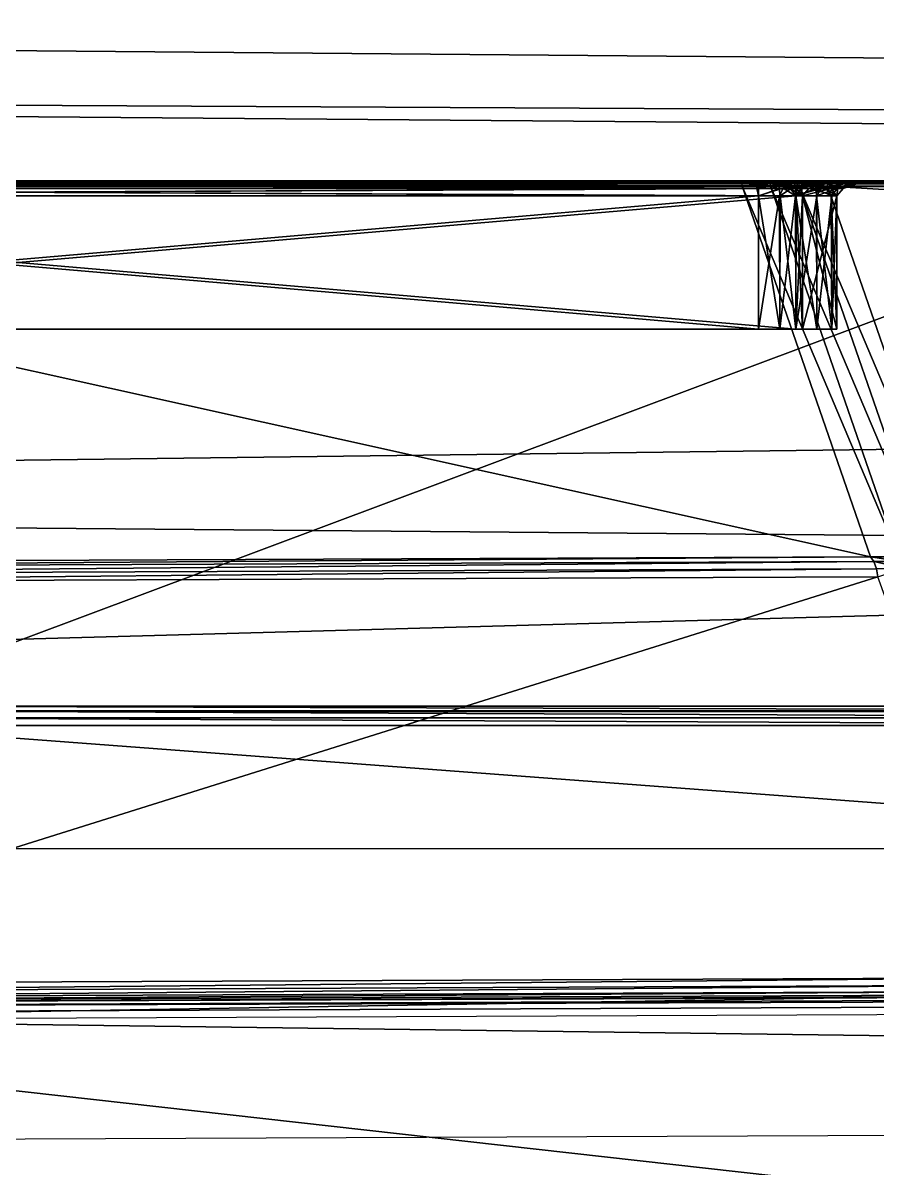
# Model space of a CAD drawing. Extents: x -508 to 86, y -225 to -3.
# Drawn here: x -280.59 to -268.89, y -26.24 to -10.56 of the extents above; entities that cross this region are included whole.
import ezdxf

# ---------------------------------------------------------------- set-up
doc = ezdxf.new("R2010")
doc.units = 0
doc.header["$MEASUREMENT"] = 0
doc.layers.get('0').update_dxf_attribs({"linetype": 'CONTINUOUS'})

msp = doc.modelspace()

# ---------------------------------------------------------------- linework, layer by layer
at = {"color": 253, "true_color": 0x8f95b4}
for points in [[(-55.388, -12.787, 1.296), (-316.626, -19.987, 6.479), (-327.253, -10.555, 6.693)], [(-55.388, -12.787, 1.296), (-327.253, -10.555, 6.693), (-326.92, -11.459, 4.474)], [(-55.388, -12.787, 1.296), (-326.92, -11.459, 4.474), (-55.58, -13.686, -0.913)], [(-55.58, -13.686, -0.913), (-326.92, -11.459, 4.474), (-325.08, -17.108, -7.264)], [(-55.388, -12.787, 1.296), (-65.294, -19.987, 1.412), (-316.626, -19.987, 6.479)], [(-55.58, -13.686, -0.913), (-325.08, -17.108, -7.264), (-56.735, -19.311, -12.591)]]:
    msp.add_3dface(points, dxfattribs=at)
at = {"color": 252}
for points in [[(-291.725, -12.72, 86.892), (-291.891, -12.72, 88.942), (-270.749, -12.72, 87.987)], [(-291.887, -12.729, 89.061), (-270.749, -12.72, 87.987), (-291.891, -12.72, 88.942)], [(-268.98, -17.867, 101.385), (-270.738, -12.79, 88.359), (-291.879, -12.79, 89.314)], [(-268.98, -17.867, 101.385), (-291.879, -12.79, 89.314), (-289.314, -17.952, 102.522)], [(-291.725, -12.72, 86.892), (-270.749, -12.72, 87.987), (-270.542, -12.72, 85.955)], [(-286.517, -12.72, 22.859), (-291.282, -12.72, 81.444), (-269.992, -12.72, 80.545)], [(-286.517, -12.72, 22.859), (-269.992, -12.72, 80.545), (-264.083, -12.72, 22.406)], [(-283.043, -19.911, 5.978), (-286.463, -12.796, 22.49), (-264.029, -12.796, 22.038)], [(-283.043, -19.911, 5.978), (-264.029, -12.796, 22.038), (-260.703, -19.911, 5.528)], [(-188.988, -17.534, 96.911), (-187.744, -12.79, 84.609), (-269.568, -12.79, 88.306)], [(-188.988, -17.534, 96.911), (-269.568, -12.79, 88.306), (-267.811, -17.862, 101.319)], [(-269.359, -12.72, 85.903), (-269.566, -12.72, 87.933), (-187.694, -12.72, 84.234)], [(-269.359, -12.72, 85.903), (-187.694, -12.72, 84.234), (-187.341, -12.72, 82.276)], [(-268.849, -12.72, 80.881), (-269.32, -12.72, 85.516), (-187.271, -12.72, 81.888)], [(-286.639, -23.712, 103.365), (-268.881, -18.138, 101.589), (-289.185, -18.222, 102.725)], [(-286.639, -23.712, 103.365), (-266.891, -23.63, 102.261), (-268.881, -18.138, 101.589)]]:
    msp.add_3dface(points, dxfattribs=at)
for points in [[(-291.887, -12.729, 89.061), (-270.744, -12.73, 88.107), (-270.749, -12.72, 87.987)], [(-291.882, -12.756, 89.198), (-270.744, -12.73, 88.107), (-291.887, -12.729, 89.061)], [(-291.882, -12.756, 89.198), (-270.74, -12.755, 88.244), (-270.744, -12.73, 88.107)], [(-291.879, -12.79, 89.314), (-270.74, -12.755, 88.244), (-291.882, -12.756, 89.198)], [(-291.879, -12.79, 89.314), (-270.738, -12.79, 88.359), (-270.74, -12.755, 88.244)], [(-291.725, -12.72, 86.892), (-270.547, -12.75, 85.861), (-291.736, -12.75, 86.798)], [(-291.736, -12.75, 86.798), (-270.547, -12.75, 85.861), (-270.537, -12.823, 85.791)], [(-291.736, -12.75, 86.798), (-270.537, -12.823, 85.791), (-291.733, -12.823, 86.728)], [(-291.733, -12.823, 86.728), (-270.537, -12.823, 85.791), (-270.514, -12.923, 85.761)], [(-291.733, -12.823, 86.728), (-270.514, -12.923, 85.761), (-291.717, -12.923, 86.699)], [(-291.725, -12.72, 86.892), (-270.542, -12.72, 85.955), (-270.547, -12.75, 85.861)], [(-291.717, -12.923, 86.699), (-270.514, -12.923, 85.761), (-270.514, -12.822, 85.735)], [(-291.717, -12.923, 86.699), (-270.514, -12.822, 85.735), (-291.712, -12.822, 86.673)], [(-291.712, -12.822, 86.673), (-270.514, -12.822, 85.735), (-270.51, -12.747, 85.665)], [(-291.712, -12.822, 86.673), (-270.51, -12.747, 85.665), (-291.703, -12.747, 86.602)], [(-291.703, -12.747, 86.602), (-270.51, -12.747, 85.665), (-270.503, -12.72, 85.569)], [(-291.703, -12.747, 86.602), (-270.503, -12.72, 85.569), (-291.693, -12.72, 86.506)], [(-291.313, -12.72, 81.83), (-270.032, -12.72, 80.931), (-270.019, -12.747, 80.835)], [(-291.313, -12.72, 81.83), (-270.019, -12.747, 80.835), (-291.307, -12.747, 81.734)], [(-291.307, -12.747, 81.734), (-270.019, -12.747, 80.835), (-270.009, -12.822, 80.764)], [(-291.307, -12.747, 81.734), (-270.009, -12.822, 80.764), (-291.304, -12.822, 81.663)], [(-291.304, -12.822, 81.663), (-270.009, -12.822, 80.764), (-270.004, -12.923, 80.738)], [(-291.304, -12.822, 81.663), (-270.004, -12.923, 80.738), (-291.304, -12.923, 81.637)], [(-291.304, -12.923, 81.637), (-270.004, -12.923, 80.738), (-269.987, -12.823, 80.709)], [(-291.304, -12.923, 81.637), (-269.987, -12.823, 80.709), (-291.284, -12.823, 81.608)], [(-291.284, -12.823, 81.608), (-269.987, -12.823, 80.709), (-269.983, -12.75, 80.639)], [(-291.284, -12.823, 81.608), (-269.983, -12.75, 80.639), (-291.276, -12.75, 81.538)], [(-291.276, -12.75, 81.538), (-269.992, -12.72, 80.545), (-291.282, -12.72, 81.444)], [(-291.276, -12.75, 81.538), (-269.983, -12.75, 80.639), (-269.992, -12.72, 80.545)], [(-264.066, -12.73, 22.288), (-286.501, -12.731, 22.739), (-286.517, -12.72, 22.859)], [(-264.066, -12.73, 22.288), (-286.517, -12.72, 22.859), (-264.083, -12.72, 22.406)], [(-264.046, -12.759, 22.152), (-286.501, -12.731, 22.739), (-264.066, -12.73, 22.288)], [(-264.046, -12.759, 22.152), (-286.481, -12.758, 22.603), (-286.501, -12.731, 22.739)], [(-264.029, -12.796, 22.038), (-286.463, -12.796, 22.49), (-286.481, -12.758, 22.603)], [(-264.029, -12.796, 22.038), (-286.481, -12.758, 22.603), (-264.046, -12.759, 22.152)], [(-270.749, -12.72, 87.987), (-270.744, -12.73, 88.107), (-270.357, -12.73, 88.094)], [(-270.749, -12.72, 87.987), (-270.357, -12.73, 88.094), (-270.354, -12.72, 87.969)], [(-270.354, -12.72, 87.969), (-270.542, -12.72, 85.955), (-270.749, -12.72, 87.987)], [(-270.744, -12.73, 88.107), (-270.74, -12.755, 88.244), (-270.354, -12.754, 88.222)], [(-270.744, -12.73, 88.107), (-270.354, -12.754, 88.222), (-270.357, -12.73, 88.094)], [(-270.738, -12.79, 88.359), (-270.354, -12.754, 88.222), (-270.74, -12.755, 88.244)], [(-270.738, -12.79, 88.359), (-270.348, -12.79, 88.342), (-270.354, -12.754, 88.222)], [(-270.738, -12.79, 88.359), (-268.98, -17.867, 101.385), (-268.59, -17.865, 101.363)], [(-270.738, -12.79, 88.359), (-268.59, -17.865, 101.363), (-270.348, -12.79, 88.342)], [(-270.542, -12.72, 85.955), (-270.143, -12.748, 85.823), (-270.547, -12.75, 85.861)], [(-270.537, -12.823, 85.791), (-270.547, -12.75, 85.861), (-270.143, -12.748, 85.823)], [(-270.542, -12.72, 85.955), (-270.148, -12.72, 85.938), (-270.143, -12.748, 85.823)], [(-270.354, -12.72, 87.969), (-270.148, -12.72, 85.938), (-270.542, -12.72, 85.955)], [(-270.537, -12.823, 85.791), (-270.143, -12.748, 85.823), (-270.174, -12.816, 85.747)], [(-270.514, -12.923, 85.761), (-270.537, -12.823, 85.791), (-270.174, -12.816, 85.747)], [(-270.51, -12.747, 85.665), (-270.514, -12.822, 85.735), (-270.231, -12.826, 85.699)], [(-270.514, -12.923, 85.761), (-270.174, -12.816, 85.747), (-270.226, -12.923, 85.721)], [(-270.514, -12.923, 85.761), (-270.231, -12.826, 85.699), (-270.514, -12.822, 85.735)], [(-270.514, -12.923, 85.761), (-270.219, -12.923, 85.724), (-270.231, -12.826, 85.699)], [(-270.503, -12.72, 85.569), (-270.51, -12.747, 85.665), (-270.228, -12.773, 85.649)], [(-270.51, -12.747, 85.665), (-270.231, -12.826, 85.699), (-270.228, -12.773, 85.649)], [(-270.503, -12.72, 85.569), (-270.228, -12.773, 85.649), (-270.209, -12.747, 85.557)], [(-270.209, -12.747, 85.557), (-270.032, -12.72, 80.931), (-270.503, -12.72, 85.569)], [(-269.96, -12.72, 87.951), (-270.354, -12.72, 87.969), (-270.357, -12.73, 88.094)], [(-269.96, -12.72, 87.951), (-270.357, -12.73, 88.094), (-269.964, -12.73, 88.076)], [(-269.962, -12.754, 88.204), (-269.964, -12.73, 88.076), (-270.357, -12.73, 88.094)], [(-269.962, -12.754, 88.204), (-270.357, -12.73, 88.094), (-270.354, -12.754, 88.222)], [(-269.96, -12.72, 87.951), (-270.148, -12.72, 85.938), (-270.354, -12.72, 87.969)], [(-270.348, -12.79, 88.342), (-269.962, -12.754, 88.204), (-270.354, -12.754, 88.222)], [(-270.348, -12.79, 88.342), (-269.958, -12.79, 88.324), (-269.962, -12.754, 88.204)], [(-270.348, -12.79, 88.342), (-268.59, -17.865, 101.363), (-268.201, -17.864, 101.341)], [(-270.348, -12.79, 88.342), (-268.201, -17.864, 101.341), (-269.958, -12.79, 88.324)], [(-270.231, -12.826, 85.699), (-270.076, -12.826, 85.643), (-270.228, -12.773, 85.649)], [(-270.219, -12.923, 85.724), (-270.076, -12.826, 85.643), (-270.231, -12.826, 85.699)], [(-269.992, -12.822, 85.548), (-270.209, -12.747, 85.557), (-270.228, -12.773, 85.649)], [(-269.992, -12.822, 85.548), (-270.228, -12.773, 85.649), (-270.076, -12.826, 85.643)], [(-270.007, -12.923, 85.642), (-270.226, -12.923, 85.721), (-270.174, -12.816, 85.747)], [(-270.219, -12.923, 85.724), (-269.998, -12.923, 85.644), (-270.076, -12.826, 85.643)], [(-270.209, -12.747, 85.557), (-269.738, -12.747, 80.918), (-270.032, -12.72, 80.931)], [(-269.992, -12.822, 85.548), (-269.738, -12.747, 80.918), (-270.209, -12.747, 85.557)], [(-269.685, -12.747, 85.659), (-269.923, -12.816, 85.656), (-270.174, -12.816, 85.747)], [(-269.685, -12.747, 85.659), (-270.174, -12.816, 85.747), (-270.143, -12.748, 85.823)], [(-270.007, -12.923, 85.642), (-270.174, -12.816, 85.747), (-269.923, -12.816, 85.656)], [(-270.148, -12.72, 85.938), (-269.754, -12.72, 85.92), (-269.739, -12.734, 85.792)], [(-270.148, -12.72, 85.938), (-269.739, -12.734, 85.792), (-270.143, -12.748, 85.823)], [(-269.96, -12.72, 87.951), (-269.754, -12.72, 85.92), (-270.148, -12.72, 85.938)], [(-270.143, -12.748, 85.823), (-269.739, -12.734, 85.792), (-269.685, -12.747, 85.659)], [(-269.912, -12.923, 85.545), (-269.992, -12.822, 85.548), (-270.076, -12.826, 85.643)], [(-269.912, -12.923, 85.545), (-270.076, -12.826, 85.643), (-269.998, -12.923, 85.644)], [(-270.032, -12.72, 80.931), (-269.738, -12.747, 80.918), (-269.738, -12.773, 80.827)], [(-270.032, -12.72, 80.931), (-269.738, -12.773, 80.827), (-270.019, -12.747, 80.835)], [(-270.009, -12.822, 80.764), (-270.019, -12.747, 80.835), (-269.738, -12.773, 80.827)], [(-270.009, -12.822, 80.764), (-269.738, -12.773, 80.827), (-269.731, -12.826, 80.777)], [(-270.004, -12.923, 80.738), (-270.009, -12.822, 80.764), (-269.731, -12.826, 80.777)], [(-269.912, -12.923, 85.545), (-270.007, -12.923, 85.642), (-269.923, -12.816, 85.656)], [(-270.004, -12.923, 80.738), (-269.72, -12.923, 80.754), (-269.651, -12.816, 80.723)], [(-270.004, -12.923, 80.738), (-269.651, -12.816, 80.723), (-269.987, -12.823, 80.709)], [(-270.004, -12.923, 80.738), (-269.731, -12.826, 80.777), (-269.714, -12.923, 80.75)], [(-269.992, -12.72, 80.545), (-269.983, -12.75, 80.639), (-269.605, -12.747, 80.643)], [(-269.992, -12.72, 80.545), (-269.605, -12.747, 80.643), (-269.598, -12.72, 80.529)], [(-269.598, -12.72, 80.529), (-264.083, -12.72, 22.406), (-269.992, -12.72, 80.545)], [(-269.992, -12.822, 85.548), (-269.521, -12.822, 80.908), (-269.738, -12.747, 80.918)], [(-269.912, -12.923, 85.545), (-269.521, -12.822, 80.908), (-269.992, -12.822, 85.548)], [(-269.983, -12.75, 80.639), (-269.987, -12.823, 80.709), (-269.651, -12.816, 80.723)], [(-269.983, -12.75, 80.639), (-269.651, -12.816, 80.723), (-269.605, -12.747, 80.643)], [(-269.566, -12.72, 87.933), (-269.96, -12.72, 87.951), (-269.964, -12.73, 88.076)], [(-269.566, -12.72, 87.933), (-269.964, -12.73, 88.076), (-269.566, -12.729, 88.053)], [(-269.566, -12.756, 88.19), (-269.566, -12.729, 88.053), (-269.964, -12.73, 88.076)], [(-269.566, -12.756, 88.19), (-269.964, -12.73, 88.076), (-269.962, -12.754, 88.204)], [(-269.568, -12.79, 88.306), (-269.566, -12.756, 88.19), (-269.962, -12.754, 88.204)], [(-269.568, -12.79, 88.306), (-269.962, -12.754, 88.204), (-269.958, -12.79, 88.324)], [(-269.566, -12.72, 87.933), (-269.754, -12.72, 85.92), (-269.96, -12.72, 87.951)], [(-269.958, -12.79, 88.324), (-268.201, -17.864, 101.341), (-267.811, -17.862, 101.319)], [(-269.958, -12.79, 88.324), (-267.811, -17.862, 101.319), (-269.568, -12.79, 88.306)], [(-269.61, -12.75, 85.525), (-269.923, -12.816, 85.656), (-269.685, -12.747, 85.659)], [(-269.61, -12.75, 85.525), (-269.823, -12.823, 85.535), (-269.923, -12.816, 85.656)], [(-269.912, -12.923, 85.545), (-269.923, -12.816, 85.656), (-269.823, -12.823, 85.535)], [(-269.912, -12.923, 85.545), (-269.44, -12.923, 80.904), (-269.521, -12.822, 80.908)], [(-269.823, -12.823, 85.535), (-269.44, -12.923, 80.904), (-269.912, -12.923, 85.545)], [(-269.61, -12.75, 85.525), (-269.352, -12.823, 80.895), (-269.823, -12.823, 85.535)], [(-269.823, -12.823, 85.535), (-269.352, -12.823, 80.895), (-269.44, -12.923, 80.904)], [(-269.359, -12.72, 85.903), (-269.739, -12.734, 85.792), (-269.754, -12.72, 85.92)], [(-269.566, -12.72, 87.933), (-269.359, -12.72, 85.903), (-269.754, -12.72, 85.92)], [(-269.359, -12.72, 85.903), (-269.346, -12.72, 85.774), (-269.739, -12.734, 85.792)], [(-269.346, -12.72, 85.774), (-269.685, -12.747, 85.659), (-269.739, -12.734, 85.792)], [(-269.738, -12.747, 80.918), (-269.521, -12.822, 80.908), (-269.585, -12.826, 80.819)], [(-269.738, -12.747, 80.918), (-269.585, -12.826, 80.819), (-269.738, -12.773, 80.827)], [(-269.731, -12.826, 80.777), (-269.738, -12.773, 80.827), (-269.585, -12.826, 80.819)], [(-269.507, -12.923, 80.811), (-269.714, -12.923, 80.75), (-269.731, -12.826, 80.777)], [(-269.507, -12.923, 80.811), (-269.731, -12.826, 80.777), (-269.585, -12.826, 80.819)], [(-269.72, -12.923, 80.754), (-269.518, -12.923, 80.814), (-269.427, -12.816, 80.788)], [(-269.72, -12.923, 80.754), (-269.427, -12.816, 80.788), (-269.651, -12.816, 80.723)], [(-269.346, -12.72, 85.774), (-269.333, -12.72, 85.645), (-269.685, -12.747, 85.659)], [(-269.32, -12.72, 85.516), (-269.61, -12.75, 85.525), (-269.685, -12.747, 85.659)], [(-269.32, -12.72, 85.516), (-269.685, -12.747, 85.659), (-269.333, -12.72, 85.645)], [(-269.214, -12.734, 80.64), (-269.605, -12.747, 80.643), (-269.651, -12.816, 80.723)], [(-269.214, -12.734, 80.64), (-269.651, -12.816, 80.723), (-269.427, -12.816, 80.788)], [(-269.32, -12.72, 85.516), (-269.138, -12.75, 80.887), (-269.61, -12.75, 85.525)], [(-269.61, -12.75, 85.525), (-269.138, -12.75, 80.887), (-269.352, -12.823, 80.895)], [(-269.204, -12.72, 80.512), (-269.598, -12.72, 80.529), (-269.605, -12.747, 80.643)], [(-269.204, -12.72, 80.512), (-269.605, -12.747, 80.643), (-269.214, -12.734, 80.64)], [(-269.204, -12.72, 80.512), (-263.689, -12.72, 22.398), (-269.598, -12.72, 80.529)], [(-269.598, -12.72, 80.529), (-263.689, -12.72, 22.398), (-264.083, -12.72, 22.406)], [(-269.44, -12.923, 80.904), (-269.585, -12.826, 80.819), (-269.521, -12.822, 80.908)], [(-269.44, -12.923, 80.904), (-269.507, -12.923, 80.811), (-269.585, -12.826, 80.819)], [(-269.568, -12.79, 88.306), (-187.744, -12.79, 84.609), (-187.727, -12.756, 84.492)], [(-269.568, -12.79, 88.306), (-187.727, -12.756, 84.492), (-269.566, -12.756, 88.19)], [(-269.566, -12.729, 88.053), (-187.694, -12.72, 84.234), (-269.566, -12.72, 87.933)], [(-269.566, -12.756, 88.19), (-187.709, -12.73, 84.355), (-269.566, -12.729, 88.053)], [(-269.566, -12.756, 88.19), (-187.727, -12.756, 84.492), (-187.709, -12.73, 84.355)], [(-269.44, -12.923, 80.904), (-269.427, -12.816, 80.788), (-269.518, -12.923, 80.814)], [(-269.44, -12.923, 80.904), (-269.352, -12.823, 80.895), (-269.427, -12.816, 80.788)], [(-269.427, -12.816, 80.788), (-269.187, -12.748, 80.766), (-269.214, -12.734, 80.64)], [(-269.352, -12.823, 80.895), (-269.187, -12.748, 80.766), (-269.427, -12.816, 80.788)], [(-269.359, -12.72, 85.903), (-187.341, -12.72, 82.276), (-187.318, -12.72, 82.147)], [(-269.352, -12.823, 80.895), (-269.138, -12.75, 80.887), (-269.187, -12.748, 80.766)], [(-269.346, -12.72, 85.774), (-187.318, -12.72, 82.147), (-187.295, -12.72, 82.018)], [(-269.346, -12.72, 85.774), (-187.295, -12.72, 82.018), (-269.333, -12.72, 85.645)], [(-269.333, -12.72, 85.645), (-187.295, -12.72, 82.018), (-187.271, -12.72, 81.888)], [(-269.333, -12.72, 85.645), (-187.271, -12.72, 81.888), (-269.32, -12.72, 85.516)], [(-269.32, -12.72, 85.516), (-268.849, -12.72, 80.881), (-269.138, -12.75, 80.887)], [(-268.836, -12.72, 80.753), (-268.823, -12.72, 80.624), (-269.214, -12.734, 80.64)], [(-268.836, -12.72, 80.753), (-269.214, -12.734, 80.64), (-269.187, -12.748, 80.766)], [(-268.81, -12.72, 80.495), (-269.204, -12.72, 80.512), (-269.214, -12.734, 80.64)], [(-268.81, -12.72, 80.495), (-269.214, -12.734, 80.64), (-268.823, -12.72, 80.624)], [(-268.81, -12.72, 80.495), (-263.296, -12.72, 22.39), (-269.204, -12.72, 80.512)], [(-269.204, -12.72, 80.512), (-263.296, -12.72, 22.39), (-263.689, -12.72, 22.398)], [(-268.849, -12.72, 80.881), (-268.836, -12.72, 80.753), (-269.187, -12.748, 80.766)], [(-268.849, -12.72, 80.881), (-269.187, -12.748, 80.766), (-269.138, -12.75, 80.887)], [(-291.717, -12.923, 86.699), (-270.514, -12.923, 85.761), (-270.514, -14.749, 85.761)], [(-291.717, -12.923, 86.699), (-270.514, -14.749, 85.761), (-291.717, -14.749, 86.699)], [(-270.514, -12.923, 85.761), (-291.717, -12.923, 86.699), (-291.717, -14.749, 86.699)], [(-270.514, -12.923, 85.761), (-291.717, -14.749, 86.699), (-270.514, -14.749, 85.761)], [(-270.004, -12.923, 80.738), (-291.304, -12.923, 81.637), (-291.304, -14.749, 81.637)], [(-270.004, -12.923, 80.738), (-291.304, -14.749, 81.637), (-270.004, -14.749, 80.738)], [(-291.304, -12.923, 81.637), (-270.004, -12.923, 80.738), (-270.004, -14.749, 80.738)], [(-291.304, -12.923, 81.637), (-270.004, -14.749, 80.738), (-291.304, -14.749, 81.637)], [(-270.226, -12.923, 85.721), (-270.22, -14.749, 85.723), (-270.514, -14.749, 85.761)], [(-270.226, -12.923, 85.721), (-270.514, -14.749, 85.761), (-270.514, -12.923, 85.761)], [(-270.514, -12.923, 85.761), (-270.514, -14.749, 85.761), (-270.22, -14.749, 85.723)], [(-270.514, -12.923, 85.761), (-270.22, -14.749, 85.723), (-270.219, -12.923, 85.724)], [(-270.007, -12.923, 85.642), (-270.22, -14.749, 85.723), (-270.226, -12.923, 85.721)], [(-270.007, -12.923, 85.642), (-270, -14.749, 85.644), (-270.22, -14.749, 85.723)], [(-270.219, -12.923, 85.724), (-270.22, -14.749, 85.723), (-270, -14.749, 85.644)], [(-270.219, -12.923, 85.724), (-270, -14.749, 85.644), (-269.998, -12.923, 85.644)], [(-269.912, -12.923, 85.545), (-270, -14.749, 85.644), (-270.007, -12.923, 85.642)], [(-270.004, -12.923, 80.738), (-270.004, -14.749, 80.738), (-269.715, -14.749, 80.751)], [(-270.004, -12.923, 80.738), (-269.715, -14.749, 80.751), (-269.72, -12.923, 80.754)], [(-269.714, -12.923, 80.75), (-269.715, -14.749, 80.751), (-270.004, -14.749, 80.738)], [(-269.714, -12.923, 80.75), (-270.004, -14.749, 80.738), (-270.004, -12.923, 80.738)], [(-269.912, -12.923, 85.545), (-269.912, -14.749, 85.545), (-270, -14.749, 85.644)], [(-269.998, -12.923, 85.644), (-270, -14.749, 85.644), (-269.912, -14.749, 85.545)], [(-269.998, -12.923, 85.644), (-269.912, -14.749, 85.545), (-269.912, -12.923, 85.545)], [(-269.912, -12.923, 85.545), (-269.44, -12.923, 80.904), (-269.44, -14.749, 80.904)], [(-269.912, -12.923, 85.545), (-269.44, -14.749, 80.904), (-269.912, -14.749, 85.545)], [(-269.44, -12.923, 80.904), (-269.912, -12.923, 85.545), (-269.912, -14.749, 85.545)], [(-269.44, -12.923, 80.904), (-269.912, -14.749, 85.545), (-269.44, -14.749, 80.904)], [(-269.72, -12.923, 80.754), (-269.715, -14.749, 80.751), (-269.509, -14.749, 80.812)], [(-269.72, -12.923, 80.754), (-269.509, -14.749, 80.812), (-269.518, -12.923, 80.814)], [(-269.507, -12.923, 80.811), (-269.509, -14.749, 80.812), (-269.715, -14.749, 80.751)], [(-269.507, -12.923, 80.811), (-269.715, -14.749, 80.751), (-269.714, -12.923, 80.75)], [(-269.518, -12.923, 80.814), (-269.509, -14.749, 80.812), (-269.44, -14.749, 80.904)], [(-269.518, -12.923, 80.814), (-269.44, -14.749, 80.904), (-269.44, -12.923, 80.904)], [(-269.44, -12.923, 80.904), (-269.44, -14.749, 80.904), (-269.509, -14.749, 80.812)], [(-269.44, -12.923, 80.904), (-269.509, -14.749, 80.812), (-269.507, -12.923, 80.811)], [(-56.735, -19.311, -12.591), (-325.08, -17.108, -7.264), (-325.08, -211.232, -7.264)], [(-268.98, -17.867, 101.385), (-289.314, -17.952, 102.522), (-289.26, -18.013, 102.613)], [(-268.98, -17.867, 101.385), (-289.26, -18.013, 102.613), (-268.935, -17.931, 101.475)], [(-268.98, -17.867, 101.385), (-268.558, -17.93, 101.459), (-268.59, -17.865, 101.363)], [(-268.98, -17.867, 101.385), (-268.935, -17.931, 101.475), (-268.558, -17.93, 101.459)], [(-268.935, -17.931, 101.475), (-289.26, -18.013, 102.613), (-289.214, -18.114, 102.686)], [(-268.935, -17.931, 101.475), (-289.214, -18.114, 102.686), (-268.898, -18.029, 101.552)], [(-268.898, -18.029, 101.552), (-289.214, -18.114, 102.686), (-289.185, -18.222, 102.725)], [(-268.898, -18.029, 101.552), (-289.185, -18.222, 102.725), (-268.881, -18.138, 101.589)], [(-268.935, -17.931, 101.475), (-268.524, -18.023, 101.529), (-268.558, -17.93, 101.459)], [(-268.935, -17.931, 101.475), (-268.898, -18.029, 101.552), (-268.524, -18.023, 101.529)], [(-268.881, -18.138, 101.589), (-268.524, -18.023, 101.529), (-268.898, -18.029, 101.552)], [(-56.735, -19.311, -12.591), (-325.08, -211.232, -7.264), (-56.735, -209.029, -12.591)], [(-260.695, -19.974, 5.449), (-283.037, -19.976, 5.902), (-283.043, -19.911, 5.978)], [(-260.695, -19.974, 5.449), (-283.043, -19.911, 5.978), (-260.703, -19.911, 5.528)], [(-260.675, -20.072, 5.414), (-283.037, -19.976, 5.902), (-260.695, -19.974, 5.449)], [(-260.675, -20.072, 5.414), (-283.021, -20.071, 5.861), (-283.037, -19.976, 5.902)], [(-260.65, -20.175, 5.422), (-282.997, -20.175, 5.873), (-283.021, -20.071, 5.861)], [(-260.65, -20.175, 5.422), (-283.021, -20.071, 5.861), (-260.675, -20.072, 5.414)], [(-282.997, -20.175, 5.873), (-260.65, -20.175, 5.422), (-260.526, -21.866, 6.067)], [(-282.997, -20.175, 5.873), (-260.526, -21.866, 6.067), (-282.873, -21.866, 6.518)], [(-189.161, -23.703, 97.89), (-291.347, -24.038, 103.656), (-189.16, -23.613, 97.941)], [(-189.16, -23.613, 97.941), (-291.347, -24.038, 103.656), (-291.324, -23.986, 103.742)], [(-189.16, -23.613, 97.941), (-291.324, -23.986, 103.742), (-189.168, -23.562, 98.029)], [(-189.168, -23.562, 98.029), (-291.324, -23.986, 103.742), (-291.301, -23.988, 103.84)], [(-189.168, -23.562, 98.029), (-291.301, -23.988, 103.84), (-189.184, -23.563, 98.129)], [(-266.891, -23.63, 102.261), (-286.639, -23.712, 103.365), (-286.62, -23.817, 103.353)], [(-266.891, -23.63, 102.261), (-286.62, -23.817, 103.353), (-266.878, -23.733, 102.245)], [(-291.363, -24.128, 103.605), (-189.161, -23.703, 97.89), (-189.345, -25.461, 97.429)], [(-189.161, -23.703, 97.89), (-291.363, -24.128, 103.605), (-291.347, -24.038, 103.656)], [(-266.885, -23.819, 102.189), (-286.625, -23.898, 103.291), (-286.649, -23.943, 103.203)], [(-266.885, -23.819, 102.189), (-286.649, -23.943, 103.203), (-266.914, -23.861, 102.099)], [(-266.878, -23.733, 102.245), (-286.62, -23.817, 103.353), (-286.625, -23.898, 103.291)], [(-266.878, -23.733, 102.245), (-286.625, -23.898, 103.291), (-266.885, -23.819, 102.189)], [(-266.914, -23.861, 102.099), (-286.649, -23.943, 103.203), (-287.531, -24.212, 101.531)], [(-266.914, -23.861, 102.099), (-287.531, -24.212, 101.531), (-267.797, -24.13, 100.428)], [(-291.363, -24.128, 103.605), (-189.345, -25.461, 97.429), (-291.547, -25.886, 103.145)]]:
    msp.add_3dface(points)
at = {"color": 250}
for points in [[(-291.313, -12.72, 81.83), (-291.693, -12.72, 86.506), (-270.503, -12.72, 85.569)], [(-291.313, -12.72, 81.83), (-270.503, -12.72, 85.569), (-270.032, -12.72, 80.931)], [(-195.157, -34.77, 136.118), (-189.184, -23.563, 98.129), (-291.301, -23.988, 103.84)], [(-195.157, -34.77, 136.118), (-291.301, -23.988, 103.84), (-287.189, -29.787, 123.197)]]:
    msp.add_3dface(points, dxfattribs=at)
at = {"color": 8, "true_color": 0x6e7988}
for points in [[(-269.566, -12.729, 88.053), (-187.709, -12.73, 84.355), (-187.694, -12.72, 84.234)], [(-269.359, -12.72, 85.903), (-187.318, -12.72, 82.147), (-269.346, -12.72, 85.774)]]:
    msp.add_3dface(points, dxfattribs=at)

doc.saveas('drawing.dxf')
